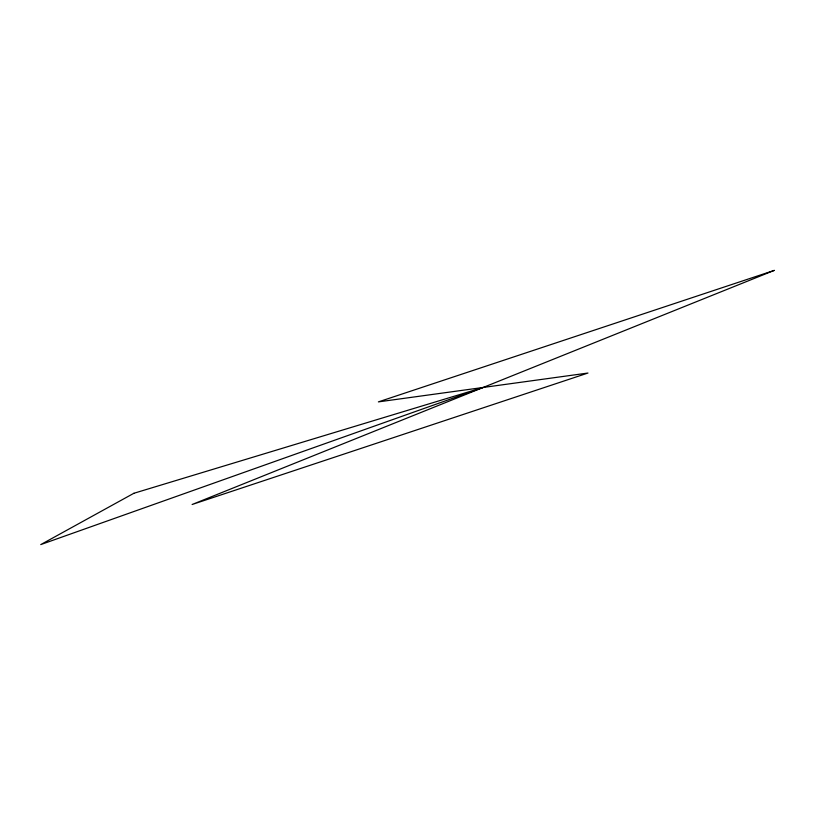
<?xml version="1.0" encoding="UTF-8"?>
<svg xmlns="http://www.w3.org/2000/svg" width="815" height="815" viewBox="0 0 815 815"><rect width="100%" height="100%" fill="white"/><g stroke="black" fill="none" stroke-linecap="round" stroke-linejoin="round"><path stroke-width="1.22" d="M133.884 493.279L40.75 544.593L483.183 387.461L133.884 493.279M774.25 270.407L192.116 504.505L587.972 373.036L378.384 401.887L774.25 270.407"/></g></svg>
